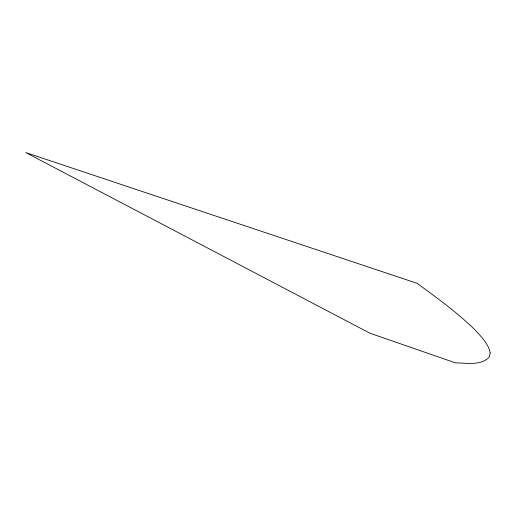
<?xml version="1.0" encoding="UTF-8"?>
<svg xmlns="http://www.w3.org/2000/svg" width="516" height="516" viewBox="0 0 516 516"><rect width="100%" height="100%" fill="white"/><g stroke="black" fill="none" stroke-linecap="round" stroke-linejoin="round"><path stroke-width="0.77" d="M490.2 352.931L489.174 357.278C480.441 365.999 466.406 362.929 455.28 362.819L369.869 333.188L25.8 152.594L417.057 283.303C437.039 297.88 457.118 312.496 474.913 329.756C481.009 336.658 488.491 343.45 490.2 352.931"/></g></svg>
